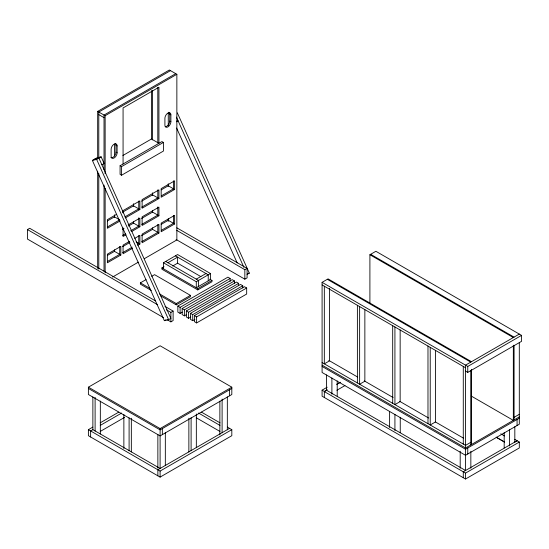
<?xml version="1.0" encoding="UTF-8"?>
<svg xmlns="http://www.w3.org/2000/svg" width="549" height="549" viewBox="0 0 549 549"><rect width="100%" height="100%" fill="white"/><g stroke="black" fill="none" stroke-linecap="round" stroke-linejoin="round"><path stroke-width="0.82" d="M97.674 157.494L97.674 111.392L169.387 69.991L176.86 74.3L176.86 239.927L144.325 258.703M170.506 70.636L98.793 112.044L98.793 158.16M175.735 73.655L104.022 115.057L104.022 169.716M97.674 111.392L105.14 115.709L176.86 74.3M94.613 159.128L98.895 158.139L170.883 318.406L168.639 319.703L164.357 320.691L92.369 160.418L96.857 157.831L101.14 156.842L104.138 163.52L101.894 164.817M92.369 160.418L96.658 159.43L101.14 156.842M176.414 121.789L178.096 120.821L176.668 121.151M122.921 155.477L151.462 139L158.929 143.31L158.929 87.243L123.072 107.94L123.072 164.041M120.08 165.736L161.921 141.587L163.41 142.445L163.41 151.071L121.576 175.227L120.08 174.362L120.08 165.736L121.576 166.601L163.41 142.445M163.485 317.603L27.45 239.062L27.45 229.571L29.694 228.281L155.381 300.845M116.587 214.336L107.384 219.655L107.384 228.281L120.121 220.924M107.405 220.931L114.48 216.848L119.709 219.868L107.679 226.812M122.571 212.182L133.531 205.848L139.878 209.519L139.878 200.893L123.072 210.596L123.072 212.95M141.615 201.181L152.581 194.854L158.929 198.518L158.929 189.892L142.122 199.596L142.122 208.222L158.929 198.518M161.193 189.879L168.268 185.795L174.616 189.46L174.616 180.834L161.173 188.595L161.173 197.221L174.616 189.46M124.877 216.882L138.76 208.867M141.731 207.151L157.81 197.873M161.468 195.76L173.498 188.815M125.261 217.953L139.878 209.519M128.185 224.891L139.878 218.145L139.878 226.771L131.842 231.41M122.571 229.434L124.033 228.59M128.411 226.058L133.531 223.1L139.878 226.771M141.615 218.433L152.581 212.106L158.929 215.771L158.929 207.145L142.122 216.848L142.122 225.474L158.929 215.771M122.681 235.404L125.604 233.716M130.724 230.765L138.76 226.119M141.731 224.404L157.81 215.126M125.996 234.787L123.072 236.475L123.072 227.849M129.646 241.299L123.072 245.101L123.072 253.727L132.57 248.237M134.766 238.348L139.878 235.397L139.878 244.024L137.689 245.286M107.405 255.436L114.48 251.353L120.828 255.017L120.828 246.391L107.384 254.16L107.384 262.786L120.828 255.017M122.571 246.686L129.873 242.466M141.615 235.686L152.581 229.358L158.929 233.023L158.929 224.397L142.122 234.1L142.122 242.727L158.929 233.023M161.193 224.383L168.268 220.3L174.616 223.965L174.616 215.338L161.173 223.1L161.173 231.726L174.616 223.965M107.679 261.317L119.709 254.372M122.681 252.657L132.179 247.174M137.298 244.216L138.76 243.372M141.731 241.656L157.81 232.378M161.468 230.264L173.498 223.319M112.538 277.06L138.41 262.12M163.417 262.745L177.608 254.551L210.48 273.526L210.48 279.565L196.288 287.758L196.288 281.726L163.417 262.745L163.417 268.784M167.898 262.745L177.608 257.138L177.608 263.177L200.9 276.627M209.78 279.16L211.976 280.429L211.976 281.726L197.777 289.92L161.921 269.216L161.921 267.919L164.048 266.69M151.359 290.496L140.386 284.156L140.386 282.859L146.061 279.585M151.737 276.305L154.578 274.665L190.434 295.369L190.434 296.666L176.243 304.86L160.878 295.986M172.757 265.984L177.608 263.177M196.288 279.132L205.999 273.526M196.288 281.726L210.48 273.526M161.921 267.919L197.777 288.623L211.976 280.429M159.409 293.845L176.243 303.563L190.434 295.369M182.302 312.113L180.093 313.39L177.849 312.093L177.849 306.054L227.904 277.156L230.141 278.453L230.141 281.472M166.443 309.821L170.883 312.381L173.12 311.091L173.12 320.575L170.883 321.872L167.184 319.738M176.819 230.415L244.84 269.683L247.077 268.392L247.077 277.876L244.84 279.173L176.078 239.474M177.849 306.054L180.093 307.351L230.141 278.453M186.598 314.591L184.389 315.867L182.144 314.57L182.144 308.531L232.2 279.64L234.437 280.93L234.437 283.195M164.357 320.691L166.038 319.724M182.144 308.531L184.389 309.828L234.437 280.93M247.077 274.418L249.321 273.121L177.334 112.847M190.798 317.02L188.588 318.29L186.351 316.999L186.351 310.96L236.399 282.062L238.643 283.359L238.643 285.624M186.351 310.96L188.588 312.257L238.643 283.359M194.909 319.388L192.699 320.664L190.455 319.374L190.455 313.335L240.51 284.437L242.747 285.727L242.747 287.992M190.455 313.335L192.699 314.625L242.747 285.727M194.38 315.6L244.429 286.702L246.673 287.992L246.673 294.031L196.617 322.929L194.38 321.639L194.38 315.6L196.617 316.89L246.673 287.992M88.389 387.182L160.102 345.774L231.815 387.182L231.815 394.511L160.102 435.92L88.389 394.511L88.389 387.182L160.102 428.584L231.815 387.182M519.306 342.651L519.306 424.233L465.525 455.293L322.091 372.483L322.091 282.337L328.069 278.885L471.495 361.695M369.902 303.398L369.902 254.736L375.88 251.284L521.55 335.384L521.55 341.334L467.762 372.387L465.525 371.097M227.361 427.088L231.815 429.661L231.815 435.7L160.102 477.108L88.389 435.7L88.389 429.661L92.822 427.101M100.213 422.833L118.701 412.162M100.241 425.406L121.679 413.033M100.241 431.445L124.637 417.364M231.815 388.472L160.102 429.881L88.389 388.472M229.578 428.371L157.858 469.772L157.858 475.811M88.389 429.661L160.102 471.069L231.815 429.661M463.281 477.719L463.281 471.811L517.069 440.758L519.306 442.055L519.306 447.957L465.525 479.009L322.091 396.2L322.091 390.161L327.245 387.189M322.091 390.161L324.329 391.458L327.273 389.756M336.839 384.238L339.783 382.536M336.873 384.355L340.552 382.228M336.866 390.257L344.95 385.59M519.306 334.094L465.525 365.147L465.525 470.472L326.573 390.298L324.329 391.595L465.525 473.108L519.306 442.055M322.091 282.337L467.762 366.437L521.55 335.384M470.754 442.35L465.525 445.369L322.091 362.56M514.077 417.336L519.306 414.317M519.306 416.904L465.525 447.957L322.091 365.147M519.306 418.201L465.525 449.254L322.091 366.444M517.014 440.792L514.777 442.082M247.894 273.45L249.321 273.121M168.886 112.264A4.227 2.443 -60 0 1 169.765 114.199L170.883 114.844L170.883 121.748A4.227 2.443 -60 0 1 167.891 126.922A4.227 2.443 -60 0 1 164.906 125.193L164.906 118.296A4.227 2.443 -60 0 1 167.891 113.121A4.227 2.443 -60 0 1 170.883 114.844M169.765 114.199L169.765 121.096L170.883 121.748M370.65 254.304L514.077 337.113M369.902 254.736L513.336 337.546M98.793 114.631L104.022 117.651M115.571 143.756A4.227 2.443 -60 0 1 115.976 145.252L117.095 145.897L117.095 152.8A4.227 2.443 -60 0 1 114.11 157.975A4.227 2.443 -60 0 1 111.118 156.252L111.118 149.349A4.227 2.443 -60 0 1 114.11 144.174A4.227 2.443 -60 0 1 117.095 145.897M115.976 145.252L115.976 152.155L117.095 152.8M327.321 279.317L470.754 362.127M322.091 284.924L465.525 367.734M471.193 396.021L513.336 420.356L513.336 345.197M176.84 227.835L247.077 268.392M514.797 439.372L517.014 440.655M500.777 433.813L504.476 435.947M496.152 437.176L504.428 442.014M496.344 437.292L504.476 441.986M175.371 255.848L208.236 274.823L208.236 280.862M136.145 241.862L139.878 244.024M165.661 261.454L198.525 280.429L198.525 286.468M328.796 360.391L357.632 377.039M364.289 380.882L393.118 397.531M399.775 401.374L428.611 418.022M435.261 421.858L463.356 438.081M140.386 282.859L149.898 288.355M164.988 306.39L173.12 311.091M27.45 229.571L157.577 304.702M201.504 412.162L219.971 422.826M198.518 413.026L219.95 425.4M196.302 417.789L219.95 431.439M160.102 468.482L92.87 429.661L90.626 430.958L90.626 436.997M176.428 117.109L243.928 267.397M176.613 128.047L237.195 262.93M96.658 159.43L168.639 319.703M517.069 419.491L517.069 425.53M514.825 426.703L514.825 442.055M514.077 345.623L514.077 419.923M509.506 429.771L509.506 445.932M504.181 432.653L504.181 447.957M471.495 369.353L471.495 444.505M470.843 451.244L470.843 468.249M470.754 370.637L470.754 444.937M467.762 366.437L467.762 372.387M467.762 447.957L467.762 453.996M465.525 473.108L465.525 479.009M463.281 366.437L463.281 444.072M460.199 451.244L460.199 468.249M435.453 350.31L435.453 421.968L430.224 424.988L430.224 347.352M427.98 346.062L427.98 423.698M400.248 417.288L400.248 432.591M400.152 329.928L400.152 401.594L394.923 404.613L394.923 326.978M394.923 414.406L394.923 430.567M392.686 325.681L392.686 403.316M389.605 411.338L389.605 427.493M364.859 309.547L364.859 381.212L359.629 384.231L359.629 306.596M357.385 305.306L357.385 382.941M337.216 380.896L337.216 396.2M331.898 378.014L331.898 394.175M329.558 288.321L329.558 360.837L324.329 363.857L324.329 286.221M326.573 374.946L326.573 390.25M324.329 391.458L324.329 397.497M244.84 269.683L244.84 279.173M229.578 389.769L229.578 395.808M227.334 396.906L227.334 429.798M222.105 399.082L222.105 432.818M219.868 401.161L219.868 434.897M197.777 288.623L197.777 289.92M196.617 316.89L196.617 322.929M196.336 413.967L196.336 447.696M192.699 314.625L192.699 320.664M191.107 417.823L191.107 450.715M188.863 418.221L188.863 451.951M188.588 312.257L188.588 318.29M184.389 309.828L184.389 315.867M180.093 307.351L180.093 313.39M176.243 303.563L176.243 304.86M173.498 180.82L173.498 189.357M173.498 215.476L173.498 223.498M170.883 312.381L170.883 321.872M168.268 112.929L168.268 125.735M168.268 183.778L168.268 186.337M168.268 218.77L168.268 221.336M165.331 432.708L165.331 465.593M162.346 428.584L162.346 434.623M160.102 428.584L160.102 468.613M160.102 471.069L160.102 477.108M157.81 87.442L157.81 142.932M157.81 189.879L157.81 198.415M157.81 206.946L157.81 215.483M157.81 224.534L157.81 232.556M157.858 434.431L157.858 468.167M152.581 90.372L152.581 139.913M152.581 192.836L152.581 195.396M152.581 210.761L152.581 212.463M152.581 227.828L152.581 229.537M151.462 90.571L151.462 139M138.76 201.03L138.76 209.293M138.76 217.843L138.76 226.401M138.76 235.535L138.76 243.516M133.531 203.706L133.531 206.273M133.531 221.672L133.531 223.381M131.341 418.221L131.341 451.951M129.097 417.823L129.097 450.715M123.868 414.426L123.868 448.54M121.576 166.601L121.576 175.227M119.709 246.528L119.709 254.551M114.48 143.982L114.48 155.93M114.48 214.831L114.48 217.39M114.48 249.829L114.48 251.531M105.14 115.709L105.14 173.758M105.14 188.273L105.14 272.791M104.022 185.082L104.022 271.295M100.337 401.086L100.337 433.978M98.793 173.525L98.793 269.127M97.674 171.151L97.674 268.482M95.107 397.359L95.107 431.095M92.87 396.906L92.87 429.798M169.765 121.096A4.227 2.443 -60 0 1 165.276 126.675M115.976 152.155A4.227 2.443 -60 0 1 114.13 156.403A4.227 2.443 -60 0 1 110.871 157.536"/></g></svg>
